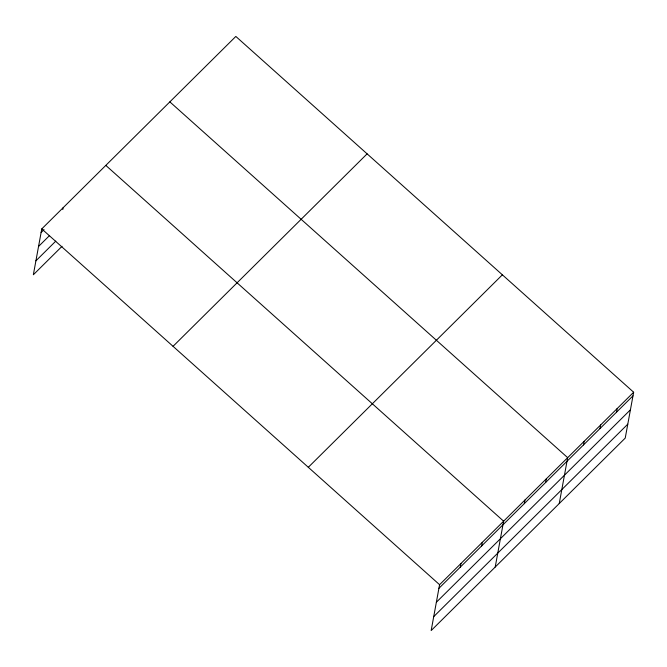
<?xml version="1.0" encoding="UTF-8"?>
<svg xmlns="http://www.w3.org/2000/svg" width="667" height="667" viewBox="0 0 667 667"><rect width="100%" height="100%" fill="white"/><g stroke="black" fill="none" stroke-linecap="round" stroke-linejoin="round"><path stroke-width="1" d="M633.65 392.229L439.578 584.701L431.165 630.565L625.229 438.094L633.65 392.229L235.835 36.435L41.771 228.906L33.35 274.771L62.056 246.298M62.781 209.546L63.115 207.737M460.263 567.15L460.93 563.532M481.616 545.981L482.274 542.363M495.206 567.05L503.627 521.185L105.811 165.391M524.304 503.635L524.971 500.017M545.656 482.458L546.323 478.848M559.246 503.535L567.667 457.67L169.852 101.876M583.5 444.931L584.159 441.312M599.992 428.573L600.659 424.954M616.491 412.206L617.15 408.588M41.104 232.525L44.047 229.606M38.544 246.465L49.583 235.518M35.91 260.83L55.786 241.12M173.045 346.323L367.117 153.852M308.304 467.292L502.368 274.821M438.919 588.319L632.983 395.848M436.36 602.259L630.432 409.788M433.725 616.625L627.789 424.154M41.771 228.906L439.578 584.701"/></g></svg>
